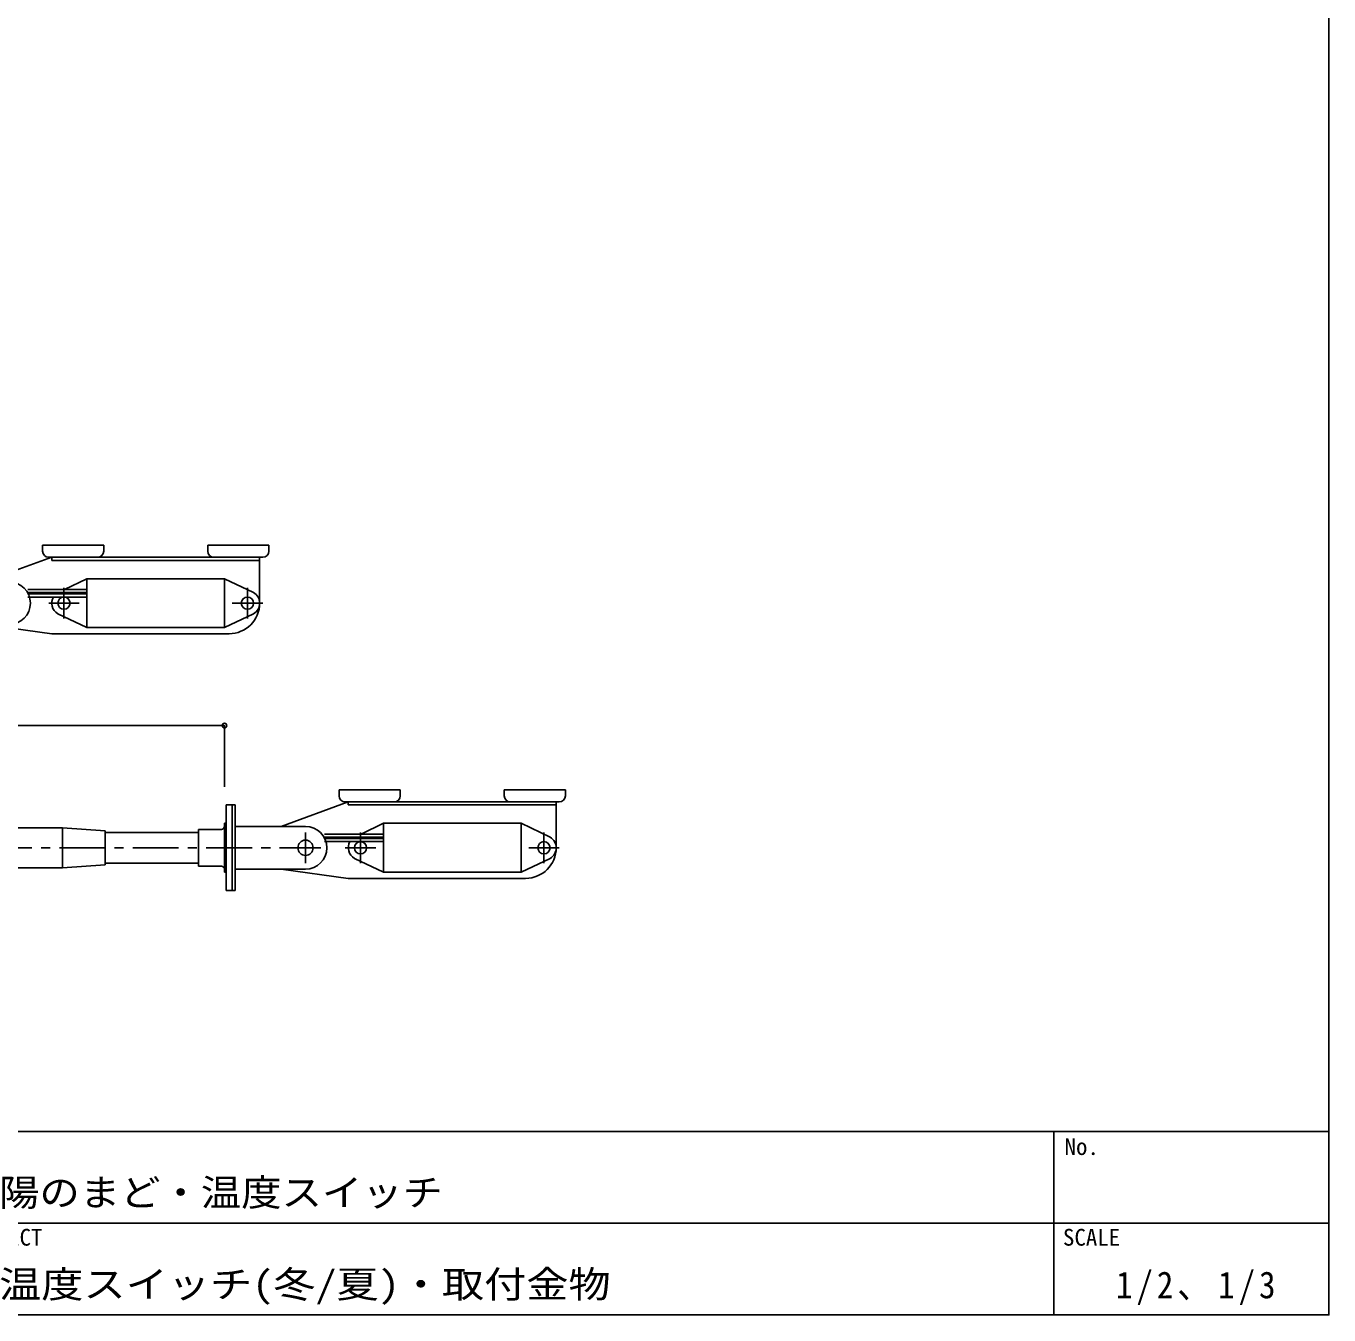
# Model space of a CAD drawing. Units: millimetres, scale not verified. Extents: x -556 to 656, y -430 to 413.
# Drawn here: x 230.1 to 656.2, y -429.9 to -8.4 of the extents above; entities that cross this region are included whole.
import ezdxf
from ezdxf.enums import TextEntityAlignment as Align

# ---------------------------------------------------------------- set-up
doc = ezdxf.new("R2010")
doc.units = ezdxf.units.MM
doc.header["$LTSCALE"] = 3
doc.header["$PDMODE"] = 32
doc.header["$PDSIZE"] = 1.5
doc.linetypes.add('CHAIN1', pattern=[8, 5, -1, 1, -1])
for name, color, linetype in [('0-0', 7, 'Continuous'), ('0-1', 5, 'Continuous'), ('F-0', 2, 'Continuous')]:
    doc.layers.add(name, color=color, linetype=linetype)
doc.styles.add('ＭＳ ゴシック', font='')
doc.styles.get('ＭＳ ゴシック').set_extended_font_data('MS Gothic')

msp = doc.modelspace()

# ---------------------------------------------------------------- linework, layer by layer
at = {"layer": '0-0'}
for p, q in [((255.462, -178.128), (235.462, -178.128)), ((235.462, -180.128), (235.462, -178.128)), ((255.462, -180.128), (255.462, -178.128)), ((309.462, -178.128), (289.462, -178.128)), ((289.462, -180.128), (289.462, -178.128)), ((309.462, -180.128), (309.462, -178.128)), ((238.462, -182.128), (216.462, -190.128)), ((237.462, -182.128), (253.462, -182.128)), ((238.462, -182.128), (238.462, -183.128)), ((306.462, -182.128), (238.462, -182.128)), ((306.462, -183.128), (238.462, -183.128)), ((291.462, -182.128), (307.462, -182.128)), ((306.462, -197.128), (306.462, -182.128)), ((242.632, -192.628), (249.962, -189.128)), ((249.962, -189.128), (249.962, -205.128)), ((294.962, -189.128), (249.962, -189.128)), ((294.962, -189.128), (294.962, -205.128)), ((304.462, -193.664), (294.962, -189.128)), ((240.462, -193.664), (240.537, -193.628)), ((216.462, -204.128), (238.462, -207.128)), ((249.962, -205.128), (240.462, -200.592)), ((304.462, -200.592), (294.962, -205.128)), ((296.462, -207.128), (238.462, -207.128)), ((294.962, -205.128), (249.962, -205.128)), ((352.462, -258.128), (332.462, -258.128)), ((332.462, -260.128), (332.462, -258.128)), ((352.462, -260.128), (352.462, -258.128)), ((406.462, -258.128), (386.462, -258.128)), ((386.462, -260.128), (386.462, -258.128)), ((406.462, -260.128), (406.462, -258.128)), ((295.462, -291.128), (295.462, -263.128)), ((298.462, -263.128), (297.462, -263.128)), ((297.462, -291.128), (297.462, -263.128)), ((298.462, -291.128), (298.462, -263.128)), ((335.462, -262.128), (313.462, -270.128)), ((334.462, -262.128), (350.462, -262.128)), ((335.462, -262.128), (335.462, -263.128)), ((403.462, -262.128), (335.462, -262.128)), ((403.462, -263.128), (335.462, -263.128)), ((388.462, -262.128), (404.462, -262.128)), ((403.462, -277.128), (403.462, -262.128)), ((241.962, -270.628), (-414.038, -270.628)), ((255.962, -271.628), (241.962, -270.628)), ((255.962, -282.728), (255.962, -271.628)), ((286.462, -272.128), (255.962, -272.128)), ((293.962, -271.128), (286.462, -271.128)), ((295.462, -269.128), (294.962, -269.128)), ((294.962, -270.128), (294.962, -269.128)), ((294.962, -285.128), (294.962, -269.128)), ((298.462, -284.128), (298.462, -270.128)), ((321.462, -270.128), (298.462, -270.128)), ((339.632, -272.628), (346.962, -269.128)), ((346.962, -269.128), (346.962, -285.128)), ((391.962, -269.128), (346.962, -269.128)), ((391.962, -269.128), (391.962, -285.128)), ((401.462, -273.664), (391.962, -269.128)), ((337.462, -273.664), (337.537, -273.628)), ((346.962, -285.128), (337.462, -280.592)), ((401.462, -280.592), (391.962, -285.128)), ((241.962, -283.728), (-414.038, -283.728)), ((286.462, -282.128), (255.962, -282.128)), ((294.962, -284.128), (294.962, -285.128)), ((295.462, -285.128), (294.962, -285.128)), ((321.462, -284.128), (298.462, -284.128)), ((313.462, -284.128), (335.462, -287.128)), ((391.962, -285.128), (346.962, -285.128)), ((393.462, -287.128), (335.462, -287.128)), ((297.462, -291.128), (295.462, -291.128)), ((298.462, -291.128), (297.462, -291.128))]:
    msp.add_line(p, q, dxfattribs=at)
at = {"layer": '0-0', "color": 4}
for p, q in [((249.962, -192.628), (230.647, -192.628)), ((249.962, -193.628), (230.647, -193.628)), ((249.962, -194.128), (230.647, -194.128)), ((249.962, -195.128), (230.647, -195.128)), ((346.962, -272.628), (327.647, -272.628)), ((346.962, -273.628), (327.647, -273.628)), ((346.962, -274.128), (327.647, -274.128)), ((346.962, -275.128), (327.647, -275.128))]:
    msp.add_line(p, q, dxfattribs=at)
at = {"layer": '0-0', "color": 4, "linetype": 'CHAIN1'}
for p, q in [((242.462, -202.128), (242.462, -192.128)), ((302.462, -202.128), (302.462, -192.128)), ((247.462, -197.128), (237.462, -197.128)), ((307.462, -197.128), (297.462, -197.128)), ((321.462, -282.128), (321.462, -272.128)), ((339.462, -282.128), (339.462, -272.128)), ((399.462, -282.128), (399.462, -272.128)), ((-431.038, -277.178), (316.462, -277.178)), ((326.462, -277.128), (316.462, -277.128)), ((344.462, -277.128), (334.462, -277.128)), ((404.462, -277.128), (394.462, -277.128))]:
    msp.add_line(p, q, dxfattribs=at)
at = {"layer": '0-0'}
for points in [[(297.462, -291.128), (297.462, -263.128), (295.462, -263.128)], [(255.962, -282.728), (241.962, -283.728), (241.962, -270.628)], [(293.962, -283.128), (286.462, -283.128), (286.462, -271.128)]]:
    msp.add_lwpolyline(points, dxfattribs=at)
for centre, radius in [((242.462, -197.128), 2), ((302.462, -197.128), 2), ((321.462, -277.128), 2.5), ((339.462, -277.128), 2), ((399.462, -277.128), 2)]:
    msp.add_circle(centre, radius, dxfattribs=at)
for centre, radius, start, end in [((237.462, -180.128), 2, 180, 270), ((253.462, -180.128), 2, 270, 0), ((291.462, -180.128), 2, 180, 270), ((307.462, -180.128), 2, 270, 0), ((224.462, -197.128), 7, 270, 90), ((242.462, -197.128), 4, 150, 240), ((242.462, -197.128), 4, 120, 131.40962), ((302.462, -197.128), 4, 300, 60), ((296.462, -197.128), 10, 270, 0), ((334.462, -260.128), 2, 180, 270), ((350.462, -260.128), 2, 270, 0), ((388.462, -260.128), 2, 180, 270), ((404.462, -260.128), 2, 270, 0), ((293.962, -270.128), 1, 270, 0), ((321.462, -277.128), 7, 270, 90), ((339.462, -277.128), 4, 150, 240), ((339.462, -277.128), 4, 120, 131.40962), ((399.462, -277.128), 4, 300, 60), ((393.462, -277.128), 10, 270, 0), ((293.962, -284.128), 1, 0, 90)]:
    msp.add_arc(centre, radius, start, end, dxfattribs=at)
at = {"layer": '0-1', "color": 4}
for p, q in [((-431.038, -237.178), (294.962, -237.178)), ((294.962, -237.178), (294.962, -257.178))]:
    msp.add_line(p, q, dxfattribs=at)
at = {"layer": '0-1'}
msp.add_point((294.962, -237.178), dxfattribs=at)
at = {"layer": 'F-0', "color": 5}
msp.add_line((-555.778, -369.905), (656.222, -369.905), dxfattribs=at)
at = {"layer": 'F-0'}
for p, q in [((566.222, -369.905), (566.222, -429.905)), ((206.222, -399.905), (656.222, -399.905))]:
    msp.add_line(p, q, dxfattribs=at)
at = {"layer": 'F-0', "color": 5}
msp.add_lwpolyline([(656.222, 413.095), (656.222, -429.905), (-555.778, -429.905)], dxfattribs=at)

# ---------------------------------------------------------------- texts
at = {"layer": 'F-0', "color": 4, "style": 'ＭＳ ゴシック'}
for s, p in [('No.', (569.754, -379.254)), ('SUBJECT', (209.222, -408.905)), ('SCALE', (569.222, -408.905))]:
    msp.add_text(s, height=5.499, dxfattribs=at).set_placement(p, align=Align.BOTTOM_LEFT)
at = {"layer": 'F-0', "color": 7, "style": 'ＭＳ ゴシック'}
for s, width, p in [('陽のまど・温度スイッチ', 1.1, (221.222, -396.905)), ('温度スイッチ(冬/夏)・取付金物', 1.15, (221.222, -426.905))]:
    msp.add_text(s, height=8.798, dxfattribs=dict(at, width=width)).set_placement(p, align=Align.BOTTOM_LEFT)
at = {"layer": 'F-0', "color": 7, "insert": (586.573, -426.611), "char_height": 8.798, "attachment_point": 7, "style": 'ＭＳ ゴシック'}
msp.add_mtext('\\T1.24;\\W0.9;1/2、1/3', dxfattribs=at)

doc.saveas('drawing.dxf')
